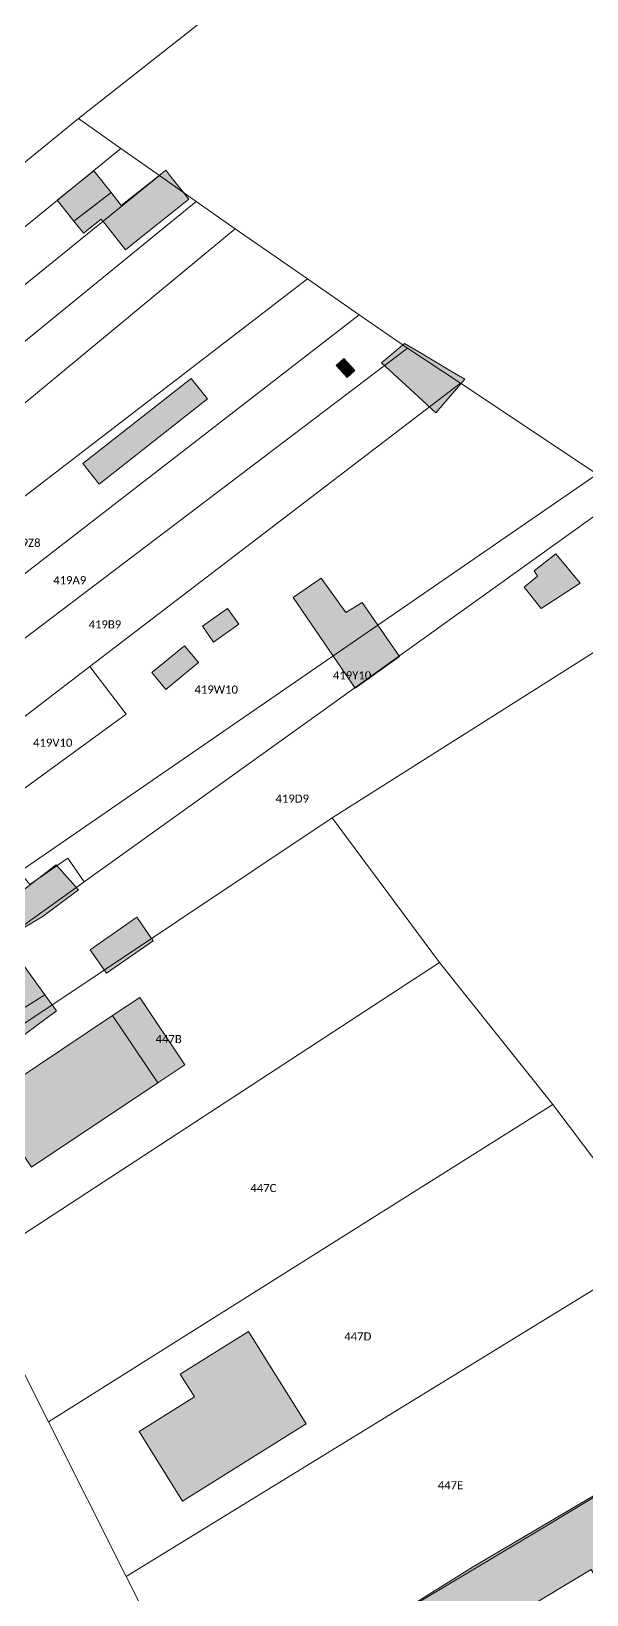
# Model space of a CAD drawing. Header units: metres. Extents: x 113120 to 240396, y 120329 to 242116.
# Drawn here: x 114219.1 to 114273.6, y 121321.2 to 121474.9 of the extents above; entities that cross this region are included whole.
import ezdxf

# ---------------------------------------------------------------- set-up
doc = ezdxf.new("R2010")
doc.units = ezdxf.units.M
doc.header["$LTSCALE"] = 3
for name, color, linetype, lineweight in [('Bpn_CaPa', 78, 'Continuous', 0), ('Bpn_ReBu', 4, 'Continuous', 0), ('Bpt_CaNu', 7, 'Continuous', 0), ('Hachure bâtiment', 11, 'Continuous', 0)]:
    doc.layers.add(name, color=color, linetype=linetype, lineweight=lineweight)
doc.styles.add('Legend', font='')
doc.styles.get('Legend').set_extended_font_data('Calibri')

msp = doc.modelspace()

# ---------------------------------------------------------------- hatches: boundary and pattern name
at = {"layer": 'Hachure bâtiment'}
h = msp.add_hatch(color=256, dxfattribs=at)
h.dxf.hatch_style = 1
h.paths.add_polyline_path([(114223.24, 121456.2), (114221.6, 121458.27), (114225.2, 121461.14), (114226.89, 121459)])
h = msp.add_hatch(color=256, dxfattribs=at)
h.dxf.hatch_style = 1
h.paths.add_polyline_path([(114225.92, 121456.4), (114225.14, 121455.78), (114224.18, 121455.02), (114224.09, 121455.14), (114223.24, 121456.2), (114225, 121457.55), (114226.89, 121459), (114227.78, 121457.88), (114227.9, 121457.74), (114230.63, 121459.91), (114232.26, 121461.21), (114232.68, 121460.68), (114234.54, 121458.35), (114232.91, 121457.05), (114230.18, 121454.88), (114228.31, 121453.39), (114226.27, 121455.95), (114226.03, 121456.25)])
h = msp.add_hatch(color=256, dxfattribs=at)
h.dxf.hatch_style = 1
h.paths.add_polyline_path([(114261.66, 121440.66), (114258.79, 121437.37), (114257.06, 121438.96), (114253.46, 121442.26), (114255.72, 121444.18), (114257.13, 121443.35), (114260.41, 121441.4)])
h = msp.add_hatch(color=256, dxfattribs=at)
h.dxf.hatch_style = 1
h.paths.add_polyline_path([(114250.85, 121441.52), (114250.1, 121440.82), (114249, 121442), (114249.75, 121442.7)])
h = msp.add_hatch(color=256, dxfattribs=at)
h.dxf.hatch_style = 1
h.paths.add_polyline_path([(114224.13, 121432.38), (114234.77, 121440.75), (114236.36, 121438.72), (114225.73, 121430.34)])
h = msp.add_hatch(color=256, dxfattribs=at)
h.dxf.hatch_style = 1
h.paths.add_polyline_path([(114272.98, 121420.62), (114269.15, 121418.13), (114267.47, 121420.22), (114268.78, 121421.3), (114268.47, 121421.83), (114270.58, 121423.51)])
h = msp.add_hatch(color=256, dxfattribs=at)
h.dxf.hatch_style = 1
h.paths.add_polyline_path([(114249.95, 121417.73), (114251.55, 121418.72), (114255.25, 121413.43), (114250.88, 121410.32), (114244.78, 121419.23), (114247.53, 121421.1)])
h = msp.add_hatch(color=256, dxfattribs=at)
h.dxf.hatch_style = 1
h.paths.add_polyline_path([(114239.45, 121416.6), (114236.97, 121414.83), (114235.87, 121416.4), (114238.35, 121418.13)])
h = msp.add_hatch(color=256, dxfattribs=at)
h.dxf.hatch_style = 1
h.paths.add_polyline_path([(114235.47, 121412.83), (114232.27, 121410.18), (114230.9, 121411.83), (114234.1, 121414.48)])
h = msp.add_hatch(color=256, dxfattribs=at)
h.dxf.hatch_style = 1
h.paths.add_polyline_path([(114220.39, 121380.17), (114214.99, 121376.8), (114208.66, 121373.28), (114207.81, 121374.45), (114205.17, 121378.09), (114203.67, 121380.17), (114208.52, 121383.37), (114215, 121387.68), (114216.54, 121388.7), (114217.74, 121390.05), (114217.82, 121390.14), (114221.49, 121392.96), (114223.71, 121390.48), (114220.21, 121387.9), (114216.47, 121385.64)])
h = msp.add_hatch(color=256, dxfattribs=at)
h.dxf.hatch_style = 1
h.paths.add_polyline_path([(114224.83, 121384.61), (114229.41, 121387.81), (114231.03, 121385.48), (114226.45, 121382.29)])
h = msp.add_hatch(color=256, dxfattribs=at)
h.dxf.hatch_style = 1
h.paths.add_polyline_path([(114220.39, 121380.17), (114221.53, 121378.59), (114216.44, 121374.83), (114214.99, 121376.8)], flags=17)
h = msp.add_hatch(color=256, dxfattribs=at)
h.dxf.hatch_style = 1
h.paths.add_polyline_path([(114231.48, 121371.53), (114227.05, 121378.13), (114229.72, 121379.92), (114234.15, 121373.31)])
h = msp.add_hatch(color=256, dxfattribs=at)
h.dxf.hatch_style = 1
h.paths.add_polyline_path([(114227.05, 121378.13), (114231.48, 121371.53), (114219.07, 121363.24), (114214.65, 121369.85), (114227.04, 121378.15)])
h = msp.add_hatch(color=256, dxfattribs=at)
h.dxf.hatch_style = 1
h.paths.add_polyline_path([(114246.08, 121338.02), (114233.9, 121330.42), (114229.65, 121337.28), (114235.08, 121340.67), (114233.68, 121342.9), (114240.4, 121347.08)])
h = msp.add_hatch(color=256, dxfattribs=at)
h.dxf.hatch_style = 1
h.paths.add_polyline_path([(114264.63, 121318.04), (114266.75, 121319.31), (114268.53, 121320.38), (114270.8, 121316.58), (114266.89, 121314.24)], flags=16)
h.paths.add_polyline_path([(114297.38, 121326.33), (114279.13, 121315.37), (114274.05, 121323.7), (114252.98, 121311.03), (114254.25, 121308.78), (114249.65, 121306.02), (114250.37, 121304.77), (114248.63, 121303.66), (114247.03, 121306.77), (114248.6, 121307.63), (114245.22, 121313.5), (114250.08, 121316.24), (114262.42, 121323.94), (114289.08, 121339.65), (114289.31, 121339.69)])

# ---------------------------------------------------------------- linework, layer by layer
at = {"layer": 'Bpn_CaPa'}
for points in [[(114286.93, 121421.8), (114277.48, 121429.43), (114274.64, 121431.33), (114261.23, 121440.26), (114256.03, 121443.72), (114251.27, 121447), (114246.18, 121450.52), (114239.1, 121455.43), (114235.27, 121458.12), (114231.65, 121460.67), (114227.85, 121463.33), (114223.68, 121466.27), (114235.96, 121475.96), (114293.61, 121521.72), (114301.85, 121528.43), (114306.77, 121525.02), (114309.94, 121522.83), (114312.98, 121520.72), (114315.55, 121524.56), (114341.11, 121505.94), (114539.52, 121361.52), (114427.78, 121325.25), (114286.93, 121421.8)], [(114235.96, 121475.96), (114223.68, 121466.27), (114182.68, 121432.8), (114181.13, 121434.62), (114178.64, 121432.61), (114174.55, 121434.02), (114164.8, 121425.99), (114162.25, 121429.32), (114167.33, 121433.48), (114172.07, 121437.4), (114168.59, 121441.21), (114172.87, 121444.71), (114226.9, 121487.55), (114235.96, 121475.96)], [(114170.37, 121416.83), (114167.63, 121420.63), (114168.67, 121421.5), (114178.3, 121429.27), (114180.26, 121430.86), (114182.68, 121432.8), (114223.68, 121466.27), (114227.85, 121463.33), (114192.4, 121434.41), (114183.17, 121427.03), (114170.37, 121416.83)], [(114170.37, 121416.83), (114183.17, 121427.03), (114192.4, 121434.41), (114227.85, 121463.33), (114231.65, 121460.67), (114188.3, 121425.53), (114185.91, 121423.9), (114174.73, 121414.42), (114172.98, 121413.2), (114170.37, 121416.83)], [(114174.73, 121414.42), (114185.91, 121423.9), (114188.3, 121425.53), (114231.65, 121460.67), (114235.27, 121458.12), (114192.08, 121422.92), (114190.96, 121422.03), (114184.55, 121417.27), (114177, 121411.4), (114174.73, 121414.42)], [(114239.1, 121455.43), (114194.88, 121418.86), (114190.17, 121415.1), (114187.7, 121413.3), (114179.95, 121407.47), (114177, 121411.4), (114184.55, 121417.27), (114190.96, 121422.03), (114192.08, 121422.92), (114235.27, 121458.12), (114239.1, 121455.43)], [(114246.18, 121450.52), (114198.41, 121413.8), (114194.53, 121410.87), (114191.57, 121408.42), (114183.68, 121402.48), (114179.95, 121407.47), (114187.7, 121413.3), (114190.17, 121415.1), (114194.88, 121418.86), (114239.1, 121455.43), (114246.18, 121450.52)], [(114246.18, 121450.52), (114251.27, 121447), (114203.97, 121410.42), (114195.18, 121403.78), (114187.09, 121397.85), (114183.68, 121402.48), (114191.57, 121408.42), (114194.53, 121410.87), (114198.41, 121413.8), (114246.18, 121450.52)], [(114190.14, 121394.02), (114187.09, 121397.85), (114195.18, 121403.78), (114203.97, 121410.42), (114251.27, 121447), (114256.03, 121443.72), (114206.6, 121406.27), (114198.18, 121399.78), (114190.14, 121394.02)], [(114203.84, 121396.36), (114196.27, 121390.53), (114193.78, 121388.62), (114190.14, 121394.02), (114198.18, 121399.78), (114206.6, 121406.27), (114256.03, 121443.72), (114261.23, 121440.26), (114224.82, 121412.43), (114209.96, 121401.06), (114209.55, 121400.75), (114203.84, 121396.36)], [(114213.13, 121396.64), (114228.39, 121407.76), (114224.82, 121412.43), (114261.23, 121440.26), (114274.64, 121431.33), (114217.9, 121392.25), (114216.83, 121391.61), (114202.95, 121381.57), (114199.77, 121379.26), (114196.98, 121383.88), (114199.53, 121386.03), (114213.13, 121396.64)], [(114217.9, 121392.25), (114274.64, 121431.33), (114277.48, 121429.43), (114224.26, 121391.26), (114222.63, 121393.61), (114218.92, 121391), (114217.9, 121392.25)], [(114286.93, 121421.8), (114248.62, 121397.55), (114218.02, 121377.11), (114205.44, 121368.66), (114204.08, 121370.87), (114208.6, 121373.78), (114205.42, 121378.17), (114212.95, 121383.18), (114224.26, 121391.26), (114277.48, 121429.43), (114286.93, 121421.8)], [(114286.93, 121421.8), (114338.11, 121368.75), (114290.86, 121340.7), (114280.95, 121355.28), (114270.29, 121369.4), (114259.15, 121383.35), (114248.62, 121397.55), (114286.93, 121421.8)], [(114213.13, 121396.64), (114209.96, 121401.06), (114224.82, 121412.43), (114228.39, 121407.76), (114213.13, 121396.64)], [(114205.44, 121368.66), (114218.02, 121377.11), (114248.62, 121397.55), (114259.15, 121383.35), (114213.15, 121353.32), (114205.44, 121368.66)], [(114224.26, 121391.26), (114212.95, 121383.18), (114205.42, 121378.17), (114202.95, 121381.57), (114216.83, 121391.61), (114217.9, 121392.25), (114218.92, 121391), (114222.63, 121393.61), (114224.26, 121391.26)], [(114259.15, 121383.35), (114270.29, 121369.4), (114220.74, 121338.2), (114213.15, 121353.32), (114259.15, 121383.35)], [(114280.95, 121355.28), (114228.38, 121323.01), (114220.74, 121338.2), (114270.29, 121369.4), (114280.95, 121355.28)], [(114235.98, 121307.87), (114228.38, 121323.01), (114280.95, 121355.28), (114290.86, 121340.7), (114271.51, 121329.1), (114269.18, 121327.71), (114262.61, 121323.77), (114249.82, 121316.13), (114245.25, 121313.41), (114236.77, 121308.34), (114235.98, 121307.87)], [(114235.98, 121307.87), (114236.77, 121308.34), (114245.25, 121313.41), (114249.82, 121316.13), (114262.61, 121323.77), (114269.18, 121327.71), (114271.51, 121329.1), (114290.86, 121340.7), (114325.79, 121296.88), (114274.65, 121274.85), (114272.96, 121274.11), (114272.91, 121274.25), (114267.25, 121271.76), (114267.2, 121271.81), (114263.05, 121270.01), (114255.54, 121266.59), (114245.93, 121288.09), (114243.52, 121293.32), (114241.27, 121297.79), (114240.46, 121297.39), (114237.8, 121302.49), (114238.63, 121302.91), (114235.98, 121307.87)]]:
    msp.add_lwpolyline(points, close=True, dxfattribs=at)
at = {"layer": 'Bpn_ReBu'}
for points in [[(114223.24, 121456.2), (114221.6, 121458.27), (114225.2, 121461.14), (114226.89, 121459), (114223.24, 121456.2)], [(114225.92, 121456.4), (114225.14, 121455.78), (114224.18, 121455.02), (114224.09, 121455.14), (114223.24, 121456.2), (114225, 121457.55), (114226.89, 121459), (114227.78, 121457.88), (114227.9, 121457.74), (114230.63, 121459.91), (114232.26, 121461.21), (114232.68, 121460.68), (114234.54, 121458.35), (114232.91, 121457.05), (114230.18, 121454.88), (114228.31, 121453.39), (114226.27, 121455.95), (114226.03, 121456.25), (114225.92, 121456.4)], [(114261.66, 121440.66), (114258.79, 121437.37), (114257.06, 121438.96), (114253.46, 121442.26), (114255.72, 121444.18), (114257.13, 121443.35), (114260.41, 121441.4), (114261.66, 121440.66)], [(114250.85, 121441.52), (114250.1, 121440.82), (114249, 121442), (114249.75, 121442.7), (114250.85, 121441.52)], [(114224.13, 121432.38), (114234.77, 121440.75), (114236.36, 121438.72), (114225.73, 121430.34), (114224.13, 121432.38)], [(114272.98, 121420.62), (114269.15, 121418.13), (114267.47, 121420.22), (114268.78, 121421.3), (114268.47, 121421.83), (114270.58, 121423.51), (114272.98, 121420.62)], [(114249.95, 121417.73), (114251.55, 121418.72), (114255.25, 121413.43), (114250.88, 121410.32), (114244.78, 121419.23), (114247.53, 121421.1), (114249.95, 121417.73)], [(114239.45, 121416.6), (114236.97, 121414.83), (114235.87, 121416.4), (114238.35, 121418.13), (114239.45, 121416.6)], [(114235.47, 121412.83), (114232.27, 121410.18), (114230.9, 121411.83), (114234.1, 121414.48), (114235.47, 121412.83)], [(114220.39, 121380.17), (114214.99, 121376.8), (114208.66, 121373.28), (114207.81, 121374.45), (114205.17, 121378.09), (114203.67, 121380.17), (114208.52, 121383.37), (114215, 121387.68), (114216.54, 121388.7), (114217.74, 121390.05), (114217.82, 121390.14), (114221.49, 121392.96), (114223.71, 121390.48), (114220.21, 121387.9), (114216.47, 121385.64), (114220.39, 121380.17)], [(114224.83, 121384.61), (114229.41, 121387.81), (114231.03, 121385.48), (114226.45, 121382.29), (114224.83, 121384.61)], [(114220.39, 121380.17), (114221.53, 121378.59), (114216.44, 121374.83), (114214.99, 121376.8), (114220.39, 121380.17)], [(114231.48, 121371.53), (114227.05, 121378.13), (114229.72, 121379.92), (114234.15, 121373.31), (114231.48, 121371.53)], [(114227.05, 121378.13), (114231.48, 121371.53), (114219.07, 121363.24), (114214.65, 121369.85), (114227.04, 121378.15), (114227.05, 121378.13)], [(114246.08, 121338.02), (114233.9, 121330.42), (114229.65, 121337.28), (114235.08, 121340.67), (114233.68, 121342.9), (114240.4, 121347.08), (114246.08, 121338.02)], [(114297.38, 121326.33), (114279.13, 121315.37), (114274.05, 121323.7), (114252.98, 121311.03), (114254.25, 121308.78), (114249.65, 121306.02), (114250.37, 121304.77), (114248.63, 121303.66), (114247.03, 121306.77), (114248.6, 121307.63), (114245.22, 121313.5), (114250.08, 121316.24), (114262.42, 121323.94), (114289.08, 121339.65), (114289.31, 121339.69), (114297.38, 121326.33)]]:
    msp.add_lwpolyline(points, close=True, dxfattribs=at)

# ---------------------------------------------------------------- texts
at = {"layer": 'Bpt_CaNu', "char_height": 0.8, "attachment_point": 7, "style": 'Legend'}
for s, insert in [('419Z8', (114216.85, 121424.18)), ('419A9', (114221.21, 121420.51)), ('419B9', (114224.69, 121416.17)), ('419Y10', (114248.69, 121411.16)), ('419W10', (114235.09, 121409.76)), ('419V10', (114219.23, 121404.54)), ('419D9', (114243.05, 121399.05)), ('447B', (114231.27, 121375.43)), ('447C', (114240.58, 121360.78)), ('447D', (114249.81, 121346.21)), ('447E', (114258.99, 121331.58))]:
    msp.add_mtext(s, dxfattribs=dict(at, insert=insert))

doc.saveas('drawing.dxf')
